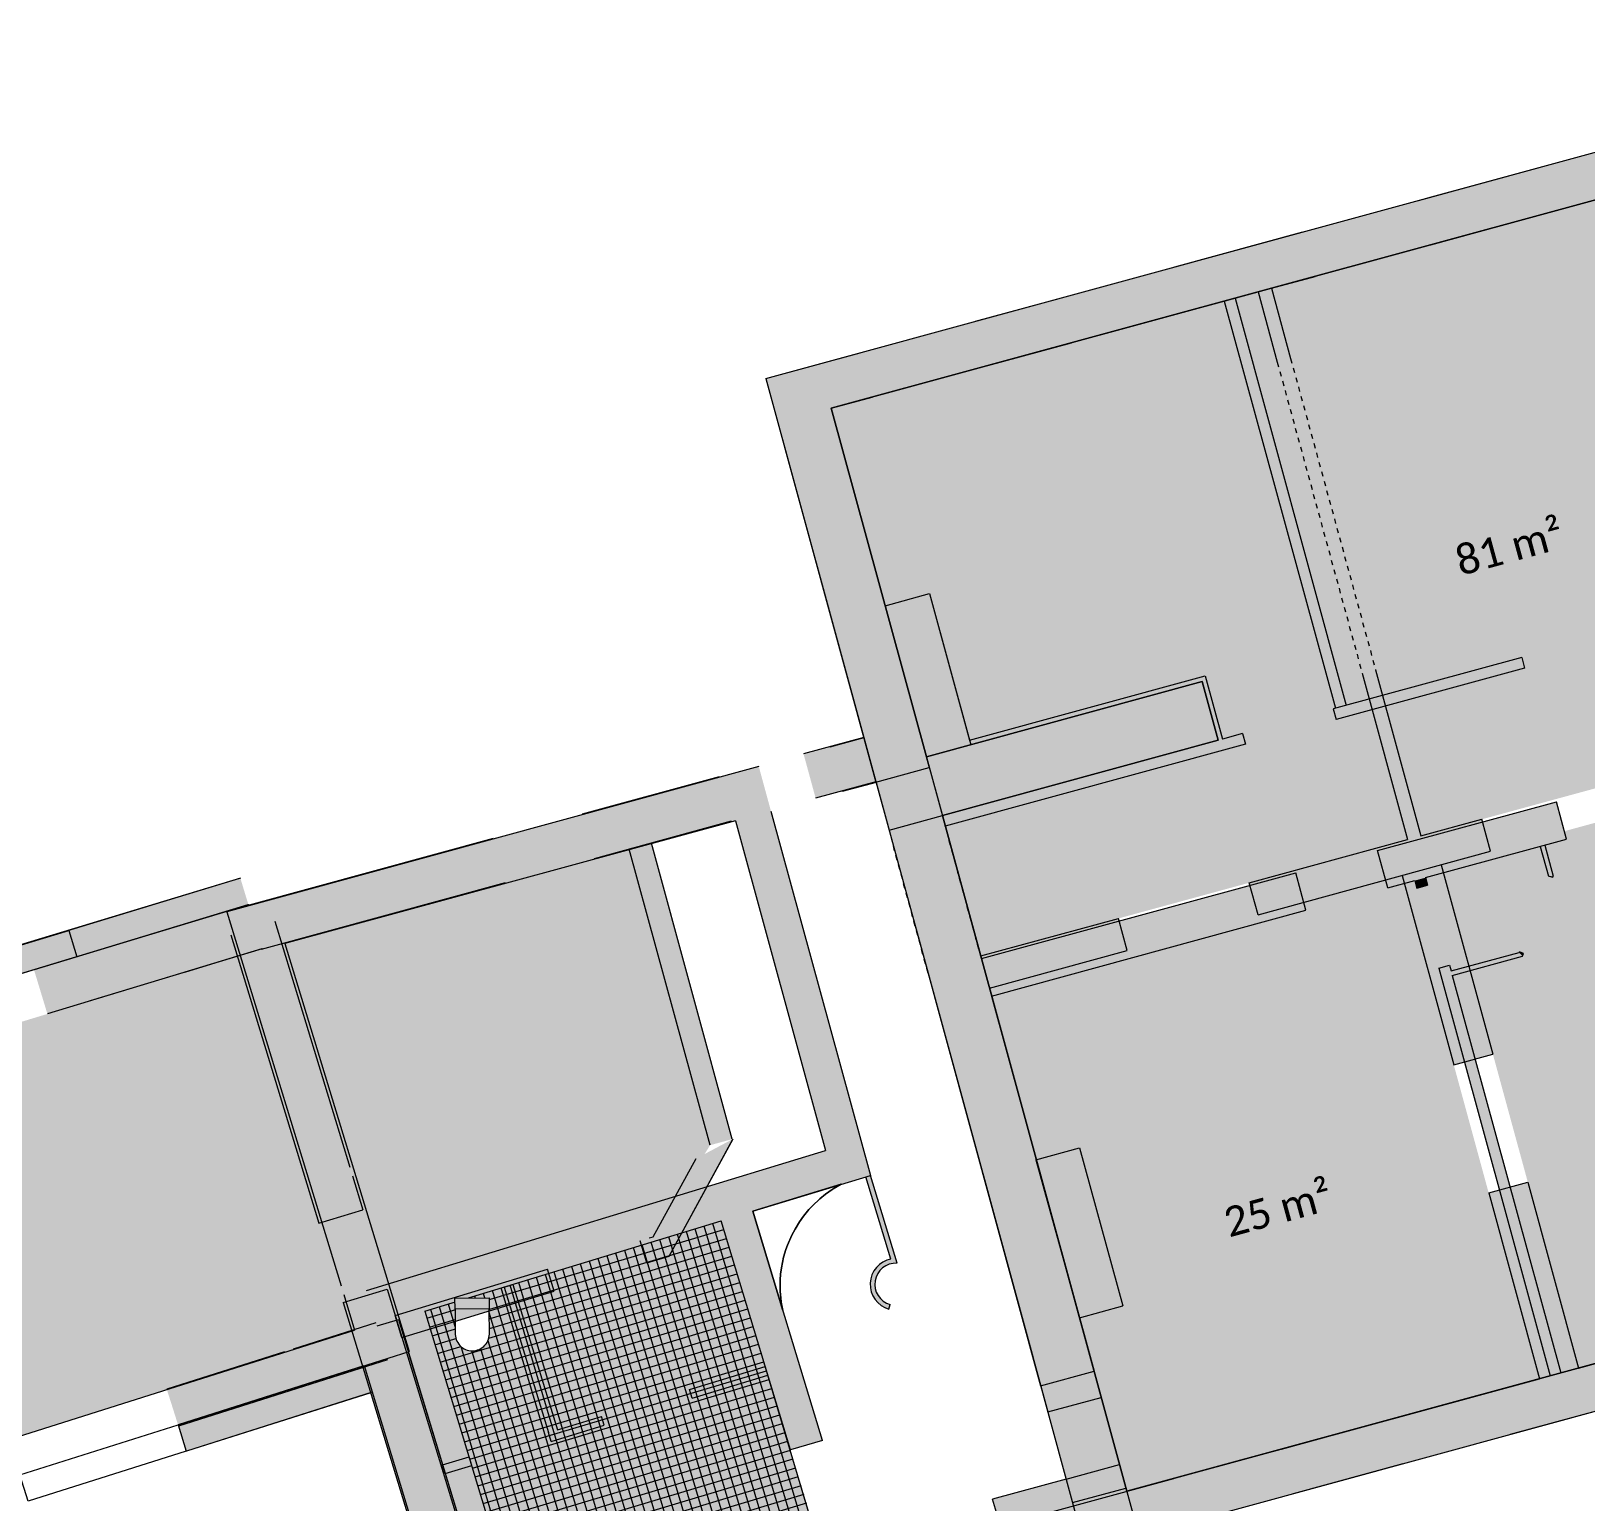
# Model space of a CAD drawing. Header units: centimetres. Extents: x 10777404 to 11746451, y 12092156 to 13482747.
# Drawn here: x 11705816 to 11707503, y 12097641 to 12099237 of the extents above; entities that cross this region are included whole.
import ezdxf

# ---------------------------------------------------------------- set-up
doc = ezdxf.new("R2010")
doc.units = ezdxf.units.CM
doc.header["$LTSCALE"] = 5
doc.linetypes.add('Lijnpatroon-1', pattern=[2.12, 1.06, -1.06])
doc.linetypes.add('Lijnpatroon-11', pattern=[1.058074951171875, 0.70538330078125, -0.352691650390625])
for name, color, linetype, lineweight in [('_Nieuw-2 aanzicht', 7, 'Continuous', 5), ('Bestaand-4 massa', 7, 'Continuous', 5), ('Lijnen-meubilair vast', 7, 'Continuous', 5), ('Maatlijnen', 7, 'Continuous', 5), ('Tekst-ruimtelabel', 7, 'Lijnpatroon-11', 13)]:
    doc.layers.add(name, color=color, linetype=linetype, lineweight=lineweight)
for name, color, linetype, lineweight, true_color in [('_Nieuw-4 massa', 7, 'Continuous', 5, 0x324a9a), ('Bestaand-1 stippelijn', 7, 'Lijnpatroon-1', 5, 0x5d5d5d), ('Oppervlakte-netto', 5, 'Continuous', 5, 0x0000ff)]:
    doc.layers.add(name, color=color, linetype=linetype, lineweight=lineweight, true_color=true_color)
doc.styles.add('Corbel', font='')
doc.styles.get('Corbel').set_extended_font_data('Corbel')

# ---------------------------------------------------------------- blocks, each defined once
blk = doc.blocks.new('toilet')
at = {"color": 255}
blk.add_wipeout([(23.811666364804843, 12.234256823938104), (18.634569026703566, 13.769725207151495), (-3.104446145154655, 20.217270813113217), (-3.104446145156326, 20.217270813113842), (-6.784479206139537, 21.194869241514297), (-10.58659046056623, 21.40051949340433), (-14.350599079344862, 20.825557638234244), (-17.917929476197802, 19.494206498666003), (-21.13829200877276, 17.462555156548476), (-23.876014597552714, 14.816195951144863), (-26.01575851498657, 11.6666185215608), (-27.4673775418286, 8.146512810356825), (-27.467377541828654, 8.14651281035664), (-28.16971577713494, 4.404178910197622), (-28.09318410231058, 0.5972792635295932), (-27.241006754182123, -3.113803568258092), (-25.649085489700397, -6.572723732809948), (-23.384487064920073, -9.633758850467864), (-20.542617749928258, -12.167949216947967), (-17.24320391583409, -14.06853080384198), (-13.625248029461664, -15.255433167710734), (8.113767142405402, -21.70297877382685), (13.290864480506682, -23.238447157040245)], dxfattribs=at).dxf.layer = 'Lijnen-meubilair vast'
at = {"layer": 'Lijnen-meubilair vast', "flags": 128}
blk.add_lwpolyline([(23.81166636480484, 12.2342568239381), (18.63456902670356, 13.7697252071515), (-3.104446145154658, 20.2172708131132), (-3.104446145156329, 20.21727081311384, 0.4360981525939261), (-27.46737754182866, 8.146512810356644, 0.4360981525951149), (-13.62524802946166, -15.25543316771073), (8.113767142405399, -21.70297877382685), (13.29086448050668, -23.23844715704024)], format="xyb", dxfattribs=at)
at = {"color": 255}
blk.add_wipeout([(21.223117695754198, 13.001991015544803), (32.72777844629661, 9.589839053083438), (22.206976562002595, -25.88286492788094), (10.702315811460181, -22.470712965419583)], dxfattribs=at).dxf.layer = 'Lijnen-meubilair vast'
at = {"layer": 'Lijnen-meubilair vast', "flags": 128}
blk.add_lwpolyline([(21.2231176957542, 13.0019910155448), (32.72777844629661, 9.58983905308344), (22.20697656200259, -25.88286492788095), (10.70231581146018, -22.47071296541959)], close=True, dxfattribs=at)

msp = doc.modelspace()

# ---------------------------------------------------------------- hatches: boundary and pattern name
at = {"layer": 'Bestaand-4 massa', "linetype": 'Continuous', "lineweight": 0, "transparency": 33554687}
h = msp.add_hatch(color=7, dxfattribs=at)
edge = h.paths.add_edge_path()
edge.add_arc((11706754.14585349, 12097877.59440184), 27.87893426490188, 100.9620639087122, 177.7383590548126)
edge.add_arc((11706754.1458534, 12097877.59440177), 27.87893417124985, 177.7383588909553, 254.5146543423221)
edge.add_line((11706746.70240371, 12097850.72750713), (11706748.03736324, 12097855.54600099))
edge.add_arc((11706754.14585346, 12097877.59440182), 22.87893424028831, 170.6306628615957, 254.5146542488454, ccw=False)
edge.add_arc((11706754.1458535, 12097877.59440184), 22.87893426770706, 86.74667165848848, 170.6306629243632, ccw=False)
edge.add_line((11706755.44425096, 12097900.43646386), (11706748.84442299, 12097904.96463769))
at = {"layer": 'Oppervlakte-netto', "linetype": 'Continuous', "lineweight": 0, "true_color": 0xe5d5bc}
msp.add_hatch(color=254, dxfattribs=at).paths.add_polyline_path([(11706787.26876243, 12098449.92553926), (11706846.22288023, 12098233.82275815), (11708126.43890929, 12098583.0732682), (11707964.31508552, 12099177.35591621), (11706684.09905638, 12098828.10540619), (11706742.52679808, 12098613.93211421), (11706790.764026, 12098627.09151549), (11706835.50599036, 12098463.08494054)])
at = {"layer": 'Oppervlakte-netto', "linetype": 'Continuous', "lineweight": 0, "true_color": 0xe5d5bc, "transparency": 33554687}
msp.add_hatch(color=254, dxfattribs=at).paths.add_polyline_path([(11706953.26493654, 12098025.72726718), (11707000.5764783, 12097854.20067258), (11706953.34040661, 12097841.17172285), (11707004.66207161, 12097653.04653394), (11707452.30354676, 12097775.16577783), (11707303.33912425, 12098321.21119795), (11706855.69764915, 12098199.09195404), (11706906.02886485, 12098012.69831745)])
at = {"layer": 'Oppervlakte-netto', "linetype": 'Continuous', "lineweight": 0, "true_color": 0xaaaaaa, "transparency": 33554559}
msp.add_hatch(color=253, dxfattribs=at).paths.add_polyline_path([(11706664.67773195, 12097616.45419409), (11706564.54703311, 12097946.31624231), (11706243.16320297, 12097848.30678415), (11706319.97567962, 12097595.26230156), (11706291.22436984, 12097586.69578124), (11706314.46162597, 12097510.14495474)])
at = {"layer": 'Oppervlakte-netto', "linetype": 'Continuous', "lineweight": 5, "transparency": 33554559}
h = msp.add_hatch(dxfattribs=at)
h.set_pattern_fill('Aanzicht - tegels grijs 10x10', color=255, scale=1.0000000000022, angle=106.6293832126965, style=0, pattern_type=2)
h.set_pattern_definition([(196.6293832126965, (11706570.45718706, 12097875.2124725), (-2.86179790029845, 9.581759378020692), []), (106.6293832126965, (11706729.42534029, 12098340.15158769), (-9.581759378020692, -2.86179790029845), [])])
h.paths.add_polyline_path([(11706664.67773195, 12097616.45419409), (11706564.54703311, 12097946.31624231), (11706243.16320297, 12097848.30678415), (11706319.97567962, 12097595.26230156), (11706291.22436984, 12097586.69578124), (11706314.46162597, 12097510.14495474)])

# ---------------------------------------------------------------- linework, layer by layer
at = {"layer": '_Nieuw-4 massa', "transparency": 33554687}
for p, q in [((11706489.12395727, 12098356.38671949), (11706465.0053433, 12098349.80701885)), ((11706552.65278167, 12098028.52572561), (11706465.0053433, 12098349.80701885)), ((11706576.77139563, 12098035.10542626), (11706489.12395727, 12098356.38671949)), ((11706042.27545041, 12098317.87051751), (11705854.45901608, 12098260.85822729)), ((11706050.98942087, 12098289.16395521), (11705863.17298654, 12098232.151665)), ((11706508.11155281, 12097908.24823356), (11706577.62461516, 12098035.33818959)), ((11706491.06791936, 12097929.18505395), (11706537.46799081, 12098014.0177867)), ((11706476.72117199, 12097924.80660218), (11706477.07856192, 12097924.91567321)), ((11706484.01859161, 12097900.89535657), (11706476.72117199, 12097924.80660218)), ((11706486.6473326, 12097927.83594496), (11706491.06791936, 12097929.18505395)), ((11706484.01859161, 12097900.89535657), (11706508.11155281, 12097908.24823356)), ((11706383.59136003, 12097870.24619417), (11706376.29394041, 12097894.15743978)), ((11706329.24921813, 12097874.55962088), (11706338.81432018, 12097877.47660953)), ((11706329.24921813, 12097874.55962088), (11706377.37949891, 12097716.73554152)), ((11706338.81432018, 12097877.47660953), (11706386.94460096, 12097719.65253017)), ((11706218.33093797, 12097819.81073524), (11706211.03351835, 12097843.72198086)), ((11706214.46786646, 12097839.55583242), (11706291.26911733, 12097586.5483311)), ((11706243.16320297, 12097848.30678415), (11706319.97567962, 12097595.26230156)), ((11706177.08452846, 12097789.02100257), (11705975.4387605, 12097725.20033072)), ((11706530.42108127, 12097763.40734445), (11706612.46766616, 12097788.4284007)), ((11706533.33806992, 12097753.8422424), (11706615.38465481, 12097778.86329865)), ((11706186.13691946, 12097760.41935546), (11705984.49115149, 12097696.59868361)), ((11706533.33806992, 12097753.8422424), (11706530.42108127, 12097763.40734445)), ((11706380.29648755, 12097707.17043947), (11706437.68704941, 12097724.67235595)), ((11706386.94460096, 12097719.65253017), (11706434.77006076, 12097734.237458)), ((11706437.68704941, 12097724.67235595), (11706434.77006076, 12097734.237458)), ((11706380.29648755, 12097707.17043947), (11706377.37949891, 12097716.73554152)), ((11706262.39109581, 12097681.6684963), (11706291.29358045, 12097690.48264372)), ((11706294.21056909, 12097680.91754167), (11706291.29358045, 12097690.48264372)), ((11706265.30808445, 12097672.10339425), (11706262.39109581, 12097681.6684963)), ((11706265.30808445, 12097672.10339425), (11706294.21056909, 12097680.91754167)), ((11706938.88175733, 12097666.19758915), (11706858.93919531, 12097644.38878508)), ((11706959.65472119, 12097312.60013244), (11706858.93919531, 12097644.38878508))]:
    msp.add_line(p, q, dxfattribs=at)
at = {"layer": '_Nieuw-4 massa', "color": 175, "true_color": 0x324a9a, "transparency": 33554687}
for points in [[(11706465.0053433, 12098349.80701885), (11706552.65278167, 12098028.52572561), (11706489.12395727, 12098356.38671949), (11706576.77139563, 12098035.10542626)], [(11706042.27545041, 12098317.87051751), (11706050.98942087, 12098289.16395521), (11705854.45901608, 12098260.85822729), (11705863.17298654, 12098232.151665)], [(11706577.62461516, 12098035.33818959), (11706537.46799081, 12098014.0177867), (11706508.11155281, 12097908.24823356), (11706491.06791936, 12097929.18505395)], [(11706484.01859161, 12097900.89535657), (11706476.72117199, 12097924.80660218), (11706508.11155281, 12097908.24823356), (11706491.06791936, 12097929.18505395)], [(11706329.24921813, 12097874.55962088), (11706338.81432018, 12097877.47660953), (11706377.37949891, 12097716.73554152), (11706386.94460096, 12097719.65253017)], [(11706214.46786646, 12097839.55583242), (11706243.16320297, 12097848.30678415), (11706291.26911733, 12097586.5483311), (11706319.97567962, 12097595.26230156)], [(11706177.08452846, 12097789.02100257), (11706186.13691946, 12097760.41935546), (11705975.4387605, 12097725.20033072), (11705984.49115149, 12097696.59868361)], [(11706533.33806992, 12097753.8422424), (11706530.42108127, 12097763.40734445), (11706615.38465481, 12097778.86329865), (11706612.46766616, 12097788.4284007)], [(11706380.29648755, 12097707.17043947), (11706377.37949891, 12097716.73554152), (11706437.68704941, 12097724.67235595), (11706434.77006076, 12097734.237458)], [(11706265.30808445, 12097672.10339425), (11706262.39109581, 12097681.6684963), (11706294.21056909, 12097680.91754167), (11706291.29358045, 12097690.48264372)], [(11706938.88175733, 12097666.19758915), (11706946.7773981, 12097637.2552524), (11706858.93919531, 12097644.38878508), (11706896.61068106, 12097623.56947507)], [(11706988.3500577, 12097321.35108417), (11706959.65472119, 12097312.60013244), (11706896.61068106, 12097623.56947507), (11706858.93919531, 12097644.38878508)]]:
    msp.add_solid(points, dxfattribs=at)
at = {"layer": 'Bestaand-1 stippelijn'}
for p, q in [((11707167.96829849, 12098878.22083838), (11707260.08410746, 12098540.5602429)), ((11707182.43946688, 12098882.16865877), (11707274.55527585, 12098544.50806329)), ((11706847.01244425, 12098230.92852449), (11706807.79742843, 12098374.6754637)), ((11706789.12777074, 12098215.13724295), (11706749.91275492, 12098358.88418216))]:
    msp.add_line(p, q, dxfattribs=at)
at = {"layer": 'Bestaand-4 massa', "transparency": 33554687}
for p, q in [((11706613.05498158, 12098860.55135258), (11707994.56422052, 12099237.43524976)), ((11707161.64761284, 12098958.38347888), (11707963.34537211, 12099177.09137266)), ((11707321.22572477, 12099053.74452277), (11707453.34749206, 12099089.78812288)), ((11707331.35554263, 12099056.50799707), (11707453.34749205, 12099089.78812291)), ((11707334.38512605, 12099005.50729485), (11707466.50689334, 12099041.55089495)), ((11707344.51494391, 12099008.27076914), (11707466.50689333, 12099041.55089498)), ((11707056.83747851, 12098981.61784436), (11707195.80893216, 12099019.53007944)), ((11707056.83747851, 12098981.61784437), (11707185.67911429, 12099016.7666052)), ((11707161.64761285, 12098958.38347886), (11707208.96833345, 12098971.29285152)), ((11706684.09905637, 12098828.10540619), (11707147.17644446, 12098954.4356585)), ((11707069.99687979, 12098933.38061645), (11707147.17644446, 12098954.4356585)), ((11707069.99687979, 12098933.38061643), (11707147.17644447, 12098954.43565848)), ((11707147.17644446, 12098954.4356585), (11707167.96829849, 12098878.22083838)), ((11707161.64761284, 12098958.38347888), (11707198.83851558, 12098968.52937727)), ((11707161.64761284, 12098958.38347888), (11707182.43946687, 12098882.16865876)), ((11706840.73469741, 12098922.66372662), (11706931.42068591, 12098947.40340103)), ((11707110.51615124, 12098944.43451353), (11707231.05626697, 12098502.58150573)), ((11707122.09308594, 12098947.59276983), (11707242.63320168, 12098505.73976204)), ((11706613.05498159, 12098860.55135258), (11706715.3179048, 12098888.4492833)), ((11706613.05498158, 12098860.55135258), (11706715.3179048, 12098888.4492833)), ((11706853.89409868, 12098874.4264987), (11706944.58008718, 12098899.1661731)), ((11706613.05498159, 12098860.55135258), (11706719.47720684, 12098470.44901999)), ((11706613.05498158, 12098860.55135258), (11706732.54234522, 12098422.55732302)), ((11706613.05498158, 12098860.55135258), (11706902.98329072, 12097797.78735366)), ((11706684.09905638, 12098828.10540619), (11706728.47730608, 12098840.21205537)), ((11706684.09905637, 12098828.10540619), (11706728.47730608, 12098840.21205537)), ((11706684.09905638, 12098828.10540619), (11706969.13168815, 12097783.28704933)), ((11706684.09905637, 12098828.10540619), (11706790.42701873, 12098438.34860456)), ((11706684.09905637, 12098828.10540619), (11706847.01244424, 12098230.92852448)), ((11706742.52679808, 12098613.93211421), (11706790.764026, 12098627.09151549)), ((11706742.52679808, 12098613.93211421), (11706790.764026, 12098627.09151549)), ((11706790.764026, 12098627.09151549), (11706835.50599036, 12098463.08494054)), ((11706790.764026, 12098627.09151549), (11706834.19005023, 12098467.90866334)), ((11706742.52679808, 12098613.93211421), (11706787.26876243, 12098449.92553926)), ((11706742.52679808, 12098613.93211421), (11706787.26876243, 12098449.92553927)), ((11707433.170252, 12098557.7193971), (11707228.64440558, 12098501.92353567)), ((11707433.170252, 12098557.7193971), (11707436.3285083, 12098546.1424624)), ((11706787.26876243, 12098449.92553927), (11707086.33957557, 12098531.51382721)), ((11706834.19005023, 12098467.90866334), (11707089.84735823, 12098537.65349013)), ((11707086.33957557, 12098531.51382721), (11707103.70998526, 12098467.84068635)), ((11707089.84735823, 12098537.65349013), (11707108.53370805, 12098469.15662648)), ((11707436.3285083, 12098546.1424624), (11707231.80266189, 12098490.34660096)), ((11707260.08410746, 12098540.5602429), (11707309.30026826, 12098360.15301046)), ((11707274.55527584, 12098544.50806329), (11707323.77143664, 12098364.10083084)), ((11707228.64440558, 12098501.92353567), (11707231.80266189, 12098490.34660096)), ((11706719.32318047, 12098471.01362054), (11706654.00834134, 12098453.19534585)), ((11706719.47720684, 12098470.44901999), (11706682.67444594, 12098460.40900899)), ((11706719.32318047, 12098471.01362054), (11706732.48258175, 12098422.77639262)), ((11707103.70998526, 12098467.84068635), (11706804.63917212, 12098386.25239841)), ((11707133.39871692, 12098463.50142235), (11706807.79742843, 12098374.6754637)), ((11707130.24046062, 12098475.07835705), (11707108.53370805, 12098469.15662648)), ((11707130.24046062, 12098475.07835705), (11707133.39871692, 12098463.50142235)), ((11706605.49488126, 12098439.35396694), (11706028.29111793, 12098281.88936398)), ((11706732.54234522, 12098422.55732302), (11706790.42701873, 12098438.34860456)), ((11706562.35760828, 12098428.19248342), (11706413.69011765, 12098387.63511205)), ((11706732.48258175, 12098422.77639262), (11706667.16774262, 12098404.95811792)), ((11706732.63660812, 12098422.21179206), (11706695.83384722, 12098412.17178106)), ((11706732.63660812, 12098422.21179206), (11706911.24701464, 12097767.4957678)), ((11707276.80614507, 12098348.17878989), (11707470.71980133, 12098401.07958303)), ((11707481.7736984, 12098360.56031157), (11707470.71980133, 12098401.07958303)), ((11706580.0645002, 12098380.58921799), (11706091.16235435, 12098247.21381891)), ((11706575.51700956, 12098379.95525549), (11706426.84951893, 12098339.39788412)), ((11706580.0645002, 12098380.58921799), (11706677.71346323, 12098022.64623977)), ((11706618.65428254, 12098391.11673901), (11706726.52289267, 12097995.71252409)), ((11706746.7544986, 12098370.46111686), (11706804.63917211, 12098386.2523984)), ((11706804.63917211, 12098386.2523984), (11706807.79742842, 12098374.6754637)), ((11707323.77143664, 12098364.10083084), (11707389.85163542, 12098382.12790019)), ((11707399.32640434, 12098347.39709608), (11707389.85163542, 12098382.12790019)), ((11706746.7544986, 12098370.46111686), (11706749.91275491, 12098358.88418216)), ((11706317.2156618, 12098361.31630949), (11706052.64583363, 12098289.14009445)), ((11707137.57573684, 12098313.30554189), (11707309.30026826, 12098360.15301046)), ((11707147.05050577, 12098278.57473778), (11707399.32640434, 12098347.39709608)), ((11707287.86004214, 12098307.65951843), (11707276.80614507, 12098348.17878989)), ((11707328.86168587, 12098318.84500952), (11707481.7736984, 12098360.56031157)), ((11707453.31373392, 12098352.79626485), (11707462.09451487, 12098320.60934973)), ((11707458.13745671, 12098354.11220497), (11707467.34903761, 12098320.34614543)), ((11707345.78788482, 12098332.79147108), (11707401.84693428, 12098127.30088012)), ((11706330.37506308, 12098313.07908156), (11706065.80523491, 12098240.90286653)), ((11706847.01244424, 12098230.92852448), (11707188.04964568, 12098323.96549153)), ((11707147.05050577, 12098278.57473778), (11707137.57573684, 12098313.30554189)), ((11707199.10354276, 12098283.44622007), (11707188.04964568, 12098323.96549153)), ((11707287.86004214, 12098307.65951843), (11707317.28475117, 12098315.68675321)), ((11707303.33912425, 12098321.21119795), (11707359.39817371, 12098115.72060699)), ((11707317.28475116, 12098315.68675323), (11707319.52184938, 12098307.48642448)), ((11707328.86168586, 12098318.84500954), (11707331.09878409, 12098310.64468079)), ((11707466.7625882, 12098318.81795603), (11707462.09451487, 12098320.60934972)), ((11707466.7625882, 12098318.81795603), (11707467.34903761, 12098320.34614543)), ((11707319.52184938, 12098307.48642448), (11707331.09878409, 12098310.64468079)), ((11706052.14695568, 12098289.51532867), (11705865.5157336, 12098232.8628135)), ((11706028.29111793, 12098281.88936398), (11706152.24843552, 12097876.04654263)), ((11706858.06634132, 12098190.40925302), (11707199.10354276, 12098283.44622007)), ((11706080.47856708, 12098271.50764608), (11706161.86247694, 12098004.83932228)), ((11706846.22288023, 12098233.82275815), (11706995.75828674, 12098274.61690211)), ((11707005.23305567, 12098239.88609801), (11706995.75828674, 12098274.61690211)), ((11706032.65607585, 12098256.91280684), (11706128.18341294, 12097943.90112058)), ((11706091.16235435, 12098247.21381891), (11706226.33443708, 12097804.65326266)), ((11706066.67023978, 12098241.67105818), (11705880.0390177, 12098185.018543)), ((11706855.69764915, 12098199.09195404), (11707005.23305567, 12098239.88609801)), ((11707356.49642856, 12098217.54683089), (11707430.26688336, 12098237.67184759)), ((11707357.81236869, 12098212.7231081), (11707434.02718881, 12098233.51496213)), ((11707430.26688336, 12098237.67184759), (11707430.56598594, 12098238.45125905)), ((11707435.23405927, 12098236.65986536), (11707430.56598594, 12098238.45125905)), ((11707434.02718881, 12098233.51496213), (11707435.23405927, 12098236.65986536)), ((11706789.12777073, 12098215.13724295), (11706919.01106139, 12097739.03580332)), ((11707343.20877169, 12098220.65941422), (11707354.78570639, 12098223.81767052)), ((11707343.20877169, 12098220.65941422), (11707463.88048144, 12097778.32403413)), ((11707354.78570639, 12098223.81767052), (11707356.49642856, 12098217.54683089)), ((11707357.81236869, 12098212.7231081), (11707475.45741614, 12097781.48229044)), ((11706858.06634132, 12098190.40925302), (11706976.8957349, 12097754.82708486)), ((11706858.06634132, 12098190.40925303), (11707004.6620716, 12097653.04653393)), ((11707359.39817371, 12098115.72060699), (11707401.84693428, 12098127.30088012)), ((11706906.02886485, 12098012.69831745), (11706953.26493654, 12098025.72726718)), ((11706906.02886485, 12098012.69831745), (11706953.26493654, 12098025.72726718)), ((11706953.26493654, 12098025.72726718), (11707000.5764783, 12097854.20067258)), ((11706953.26493654, 12098025.72726718), (11707000.5764783, 12097854.20067258)), ((11706179.80444673, 12097870.80352602), (11706677.71346323, 12098022.64623977)), ((11706906.02886485, 12098012.69831745), (11706953.34040661, 12097841.17172285)), ((11706906.02886485, 12098012.69831745), (11706953.34040661, 12097841.17172285)), ((11706164.78274868, 12097995.2705516), (11706176.00590418, 12097958.49595981)), ((11706598.98143692, 12097956.81738438), (11706726.52289267, 12097995.71252409)), ((11706748.84442299, 12097904.96463769), (11706721.73846562, 12097994.26019568)), ((11706755.44425096, 12097900.43646386), (11706726.52289267, 12097995.71252409)), ((11707397.2972494, 12097976.79739056), (11707439.74600997, 12097988.37766369)), ((11707397.2972494, 12097976.79739056), (11707452.30354676, 12097775.16577783)), ((11707439.74600997, 12097988.37766369), (11707494.75230733, 12097786.74605096)), ((11706128.18341294, 12097943.90112058), (11706176.00590418, 12097958.49595981)), ((11706959.93679937, 12097589.01802447), (11708341.44603831, 12097965.90192166)), ((11706243.16320297, 12097848.30678415), (11706564.54703311, 12097946.31624231)), ((11706639.98814898, 12097697.78945392), (11706564.54703311, 12097946.31624231)), ((11706674.43602373, 12097708.24621848), (11706598.98143692, 12097956.81738438)), ((11706154.45412357, 12097857.82063636), (11706202.2766148, 12097872.4154756)), ((11706155.1697233, 12097866.48209174), (11706166.97760199, 12097827.82247169)), ((11706191.47237268, 12097832.54310909), (11706214.46786646, 12097839.55583242)), ((11706746.70240371, 12097850.72750713), (11706748.03736324, 12097855.54600099)), ((11706953.34040661, 12097841.17172285), (11707000.5764783, 12097854.20067258)), ((11706953.34040661, 12097841.17172285), (11707000.5764783, 12097854.20067258)), ((11707494.75230733, 12097786.74605096), (11707711.81983159, 12097845.96335635)), ((11705963.35608967, 12097763.3763012), (11706166.97760199, 12097827.82247169)), ((11706190.04599877, 12097835.67041605), (11706100.31891828, 12097807.24276818)), ((11706090.78592601, 12097804.22249218), (11705963.21558472, 12097763.80520988)), ((11705975.42597457, 12097725.24078129), (11706226.33443708, 12097804.65326266)), ((11706177.41180779, 12097789.47861882), (11706243.3792563, 12097572.17154706)), ((11706225.25588372, 12097804.00254384), (11706291.22333224, 12097586.69547208)), ((11707494.75230733, 12097786.74605096), (11707547.81325804, 12097801.22139237)), ((11707494.75230734, 12097786.74605094), (11707546.84851349, 12097800.95820432)), ((11706905.61623183, 12097788.13601938), (11706959.93679937, 12097589.01802447)), ((11706911.24701464, 12097767.4957678), (11706969.13168815, 12097783.28704933)), ((11707004.6620716, 12097653.04653393), (11707452.30354676, 12097775.16577783)), ((11707407.92529706, 12097763.05912865), (11707452.30354676, 12097775.16577783)), ((11707410.81953074, 12097763.84869271), (11707452.30354676, 12097775.16577781)), ((11706919.01106139, 12097739.03580332), (11706976.8957349, 12097754.82708486)), ((11707421.08469834, 12097714.82190073), (11707560.97265933, 12097752.98416444)), ((11707423.97893202, 12097715.61146479), (11707560.00791477, 12097752.72097639)), ((11707172.52762479, 12097698.8412504), (11707291.19120548, 12097731.21337755)), ((11707172.52762479, 12097698.84125039), (11707291.19120549, 12097731.21337754)), ((11706674.43602373, 12097708.24621848), (11706639.98814898, 12097697.78945392)), ((11706938.88175733, 12097666.19758915), (11706996.76643084, 12097681.98887069)), ((11706996.76643084, 12097681.98887069), (11707011.24177225, 12097628.92791998)), ((11707185.68702607, 12097650.60402247), (11707304.35060676, 12097682.97614963)), ((11707185.68702607, 12097650.60402246), (11707304.35060677, 12097682.97614961)), ((11706896.61068106, 12097623.56947507), (11707055.79353321, 12097666.9954993)), ((11706945.85624, 12097640.63185836), (11707003.74091351, 12097656.42313989)), ((11707003.74091351, 12097656.42313989), (11707004.6620716, 12097653.04653393)), ((11707004.6620716, 12097653.04653393), (11707052.89929953, 12097666.20593521))]:
    msp.add_line(p, q, dxfattribs=at)
at = {"layer": 'Bestaand-4 massa'}
for points in [[(11708284.87810074, 12098002.29704396), (11707964.31508552, 12099177.35591621), (11706684.09905638, 12098828.10540619), (11706787.26876243, 12098449.92553927), (11707086.33957557, 12098531.51382721), (11707103.70998526, 12098467.84068635), (11706804.63917212, 12098386.25239841), (11707004.66207161, 12097653.04653394), (11708284.87810074, 12098002.29704396)], [(11708284.87810074, 12098002.29704396), (11707964.31508552, 12099177.35591621), (11706684.09905638, 12098828.10540619), (11706787.26876243, 12098449.92553927), (11707086.33957557, 12098531.51382721), (11707103.70998526, 12098467.84068635), (11706804.63917212, 12098386.25239841), (11707004.66207161, 12097653.04653394), (11708284.87810074, 12098002.29704396)], [(11707964.31508552, 12099177.35591621), (11707964.31508552, 12099177.35591621), (11706684.09905638, 12098828.10540619), (11706684.09905638, 12098828.10540619), (11707964.31508552, 12099177.35591621)], [(11706684.09905638, 12098828.10540619), (11706684.09905638, 12098828.10540619), (11706787.26876243, 12098449.92553927), (11706787.26876243, 12098449.92553927), (11706684.09905638, 12098828.10540619)], [(11706787.26876243, 12098449.92553927), (11706787.26876243, 12098449.92553927), (11707086.33957557, 12098531.51382721), (11707086.33957557, 12098531.51382721), (11706787.26876243, 12098449.92553927)], [(11707086.33957557, 12098531.51382721), (11707086.33957557, 12098531.51382721), (11707103.70998526, 12098467.84068635), (11707103.70998526, 12098467.84068635), (11707086.33957557, 12098531.51382721)], [(11707103.70998526, 12098467.84068635), (11707103.70998526, 12098467.84068635), (11706804.63917212, 12098386.25239841), (11706804.63917212, 12098386.25239841), (11707103.70998526, 12098467.84068635)], [(11706804.63917212, 12098386.25239841), (11706804.63917212, 12098386.25239841), (11707004.66207161, 12097653.04653394), (11707004.66207161, 12097653.04653394), (11706804.63917212, 12098386.25239841)], [(11707004.66207161, 12097653.04653394), (11707004.66207161, 12097653.04653394), (11708284.87810074, 12098002.29704396), (11708284.87810074, 12098002.29704396), (11707004.66207161, 12097653.04653394)], [(11706598.98143692, 12097956.81738438), (11706694.93427833, 12097986.07923615), (11706686.16034196, 12097981.01360162), (11706685.16152073, 12097980.37445407), (11706678.00308176, 12097975.37949312), (11706671.74716441, 12097970.35363079), (11706663.60712394, 12097962.70611238), (11706659.80515253, 12097958.61692739), (11706653.88597041, 12097951.42969733), (11706649.55323252, 12097945.37834775), (11706644.84757097, 12097937.22790286), (11706641.17833514, 12097930.87928058), (11706636.53811129, 12097920.17921845), (11706634.83316603, 12097915.38409799), (11706632.33439822, 12097906.86421754), (11706631.02294902, 12097901.15687271), (11706630.00664392, 12097895.54832009), (11706629.09667983, 12097888.44391376), (11706628.65567793, 12097882.54853774), (11706628.50688305, 12097877.92511154), (11706628.66924359, 12097869.68804453), (11706629.21835303, 12097862.87984985), (11706629.79378853, 12097858.35263219), (11706631.46926904, 12097849.25560934), (11706598.98143692, 12097956.81738438)], [(11706598.98143692, 12097956.81738438), (11706694.93427833, 12097986.07923615), (11706686.16034196, 12097981.01360162), (11706685.16152073, 12097980.37445407), (11706678.00308176, 12097975.37949312), (11706671.74716441, 12097970.35363079), (11706663.60712394, 12097962.70611238), (11706659.80515253, 12097958.61692739), (11706653.88597041, 12097951.42969733), (11706649.55323252, 12097945.37834775), (11706644.84757097, 12097937.22790286), (11706641.17833514, 12097930.87928058), (11706636.53811129, 12097920.17921845), (11706634.83316603, 12097915.38409799), (11706632.33439822, 12097906.86421754), (11706631.02294902, 12097901.15687271), (11706630.00664392, 12097895.54832009), (11706629.09667983, 12097888.44391376), (11706628.65567793, 12097882.54853774), (11706628.50688305, 12097877.92511154), (11706628.66924359, 12097869.68804453), (11706629.21835303, 12097862.87984985), (11706629.79378853, 12097858.35263219), (11706631.46926904, 12097849.25560934), (11706598.98143692, 12097956.81738438)], [(11706598.98143692, 12097956.81738438), (11706598.98143692, 12097956.81738438), (11706694.93427833, 12097986.07923615), (11706694.93427833, 12097986.07923615), (11706598.98143692, 12097956.81738438)], [(11706678.00308176, 12097975.37949312), (11706678.00308176, 12097975.37949312), (11706671.74716441, 12097970.35363079), (11706671.74716441, 12097970.35363079), (11706678.00308176, 12097975.37949312)], [(11706685.16152073, 12097980.37445407), (11706685.16152073, 12097980.37445407), (11706678.00308176, 12097975.37949312), (11706678.00308176, 12097975.37949312), (11706685.16152073, 12097980.37445407)], [(11706686.16034196, 12097981.01360162), (11706686.16034196, 12097981.01360162), (11706685.16152073, 12097980.37445407), (11706685.16152073, 12097980.37445407), (11706686.16034196, 12097981.01360162)], [(11706694.93427833, 12097986.07923615), (11706694.93427833, 12097986.07923615), (11706686.16034196, 12097981.01360162), (11706686.16034196, 12097981.01360162), (11706694.93427833, 12097986.07923615)], [(11706659.80515253, 12097958.61692739), (11706659.80515253, 12097958.61692739), (11706653.88597041, 12097951.42969733), (11706653.88597041, 12097951.42969733), (11706659.80515253, 12097958.61692739)], [(11706663.60712394, 12097962.70611238), (11706663.60712394, 12097962.70611238), (11706659.80515253, 12097958.61692739), (11706659.80515253, 12097958.61692739), (11706663.60712394, 12097962.70611238)], [(11706671.74716441, 12097970.35363079), (11706671.74716441, 12097970.35363079), (11706663.60712394, 12097962.70611238), (11706663.60712394, 12097962.70611238), (11706671.74716441, 12097970.35363079)], [(11706631.46926904, 12097849.25560934), (11706631.46926904, 12097849.25560934), (11706598.98143692, 12097956.81738438), (11706598.98143692, 12097956.81738438), (11706631.46926904, 12097849.25560934)], [(11706649.55323252, 12097945.37834775), (11706649.55323252, 12097945.37834775), (11706644.84757097, 12097937.22790286), (11706644.84757097, 12097937.22790286), (11706649.55323252, 12097945.37834775)], [(11706653.88597041, 12097951.42969733), (11706653.88597041, 12097951.42969733), (11706649.55323252, 12097945.37834775), (11706649.55323252, 12097945.37834775), (11706653.88597041, 12097951.42969733)], [(11706641.17833514, 12097930.87928058), (11706641.17833514, 12097930.87928058), (11706636.53811129, 12097920.17921845), (11706636.53811129, 12097920.17921845), (11706641.17833514, 12097930.87928058)], [(11706644.84757097, 12097937.22790286), (11706644.84757097, 12097937.22790286), (11706641.17833514, 12097930.87928058), (11706641.17833514, 12097930.87928058), (11706644.84757097, 12097937.22790286)], [(11706632.33439822, 12097906.86421754), (11706632.33439822, 12097906.86421754), (11706631.02294902, 12097901.15687271), (11706631.02294902, 12097901.15687271), (11706632.33439822, 12097906.86421754)], [(11706634.83316603, 12097915.38409799), (11706634.83316603, 12097915.38409799), (11706632.33439822, 12097906.86421754), (11706632.33439822, 12097906.86421754), (11706634.83316603, 12097915.38409799)], [(11706636.53811129, 12097920.17921845), (11706636.53811129, 12097920.17921845), (11706634.83316603, 12097915.38409799), (11706634.83316603, 12097915.38409799), (11706636.53811129, 12097920.17921845)], [(11706630.00664392, 12097895.54832009), (11706630.00664392, 12097895.54832009), (11706629.09667983, 12097888.44391376), (11706629.09667983, 12097888.44391376), (11706630.00664392, 12097895.54832009)], [(11706631.02294902, 12097901.15687271), (11706631.02294902, 12097901.15687271), (11706630.00664392, 12097895.54832009), (11706630.00664392, 12097895.54832009), (11706631.02294902, 12097901.15687271)], [(11706628.65567793, 12097882.54853774), (11706628.65567793, 12097882.54853774), (11706628.50688305, 12097877.92511154), (11706628.50688305, 12097877.92511154), (11706628.65567793, 12097882.54853774)], [(11706628.50688305, 12097877.92511154), (11706628.50688305, 12097877.92511154), (11706628.66924359, 12097869.68804453), (11706628.66924359, 12097869.68804453), (11706628.50688305, 12097877.92511154)], [(11706629.09667983, 12097888.44391376), (11706629.09667983, 12097888.44391376), (11706628.65567793, 12097882.54853774), (11706628.65567793, 12097882.54853774), (11706629.09667983, 12097888.44391376)], [(11706628.66924359, 12097869.68804453), (11706628.66924359, 12097869.68804453), (11706629.21835303, 12097862.87984985), (11706629.21835303, 12097862.87984985), (11706628.66924359, 12097869.68804453)], [(11706629.21835303, 12097862.87984985), (11706629.21835303, 12097862.87984985), (11706629.79378853, 12097858.35263219), (11706629.79378853, 12097858.35263219), (11706629.21835303, 12097862.87984985)], [(11706629.79378853, 12097858.35263219), (11706629.79378853, 12097858.35263219), (11706631.46926904, 12097849.25560934), (11706631.46926904, 12097849.25560934), (11706629.79378853, 12097858.35263219)]]:
    msp.add_lwpolyline(points, dxfattribs=at)
at = {"layer": 'Bestaand-4 massa', "transparency": 33554687}
for radius, start, end in [(27.87893426766299, 100.9620639138518, 254.5146541865365), (22.87893426770706, 86.74667165848844, 254.5146541867749)]:
    msp.add_arc((11706754.1458535, 12097877.59440184), radius, start, end, dxfattribs=at)
at = {"layer": 'Bestaand-4 massa', "color": 7, "transparency": 33554687}
for points in [[(11706684.09905637, 12098828.10540619), (11706613.05498158, 12098860.55135258), (11707963.34537211, 12099177.09137266), (11707994.56422052, 12099237.43524976)], [(11707334.38512605, 12099005.50729485), (11707321.22572477, 12099053.74452277), (11707466.50689334, 12099041.55089495), (11707453.34749206, 12099089.78812288)], [(11707344.51494391, 12099008.27076914), (11707331.35554263, 12099056.50799707), (11707466.50689333, 12099041.55089498), (11707453.34749205, 12099089.78812291)], [(11707069.99687979, 12098933.38061643), (11707056.83747851, 12098981.61784436), (11707208.96833345, 12098971.29285152), (11707195.80893216, 12099019.53007944)], [(11707069.99687979, 12098933.38061645), (11707056.83747851, 12098981.61784437), (11707198.83851558, 12098968.52937727), (11707185.67911429, 12099016.7666052)], [(11707147.17644446, 12098954.4356585), (11707161.64761284, 12098958.38347888), (11707167.96829849, 12098878.22083838), (11707182.43946687, 12098882.16865876)], [(11706853.89409868, 12098874.4264987), (11706840.73469741, 12098922.66372662), (11706944.58008718, 12098899.1661731), (11706931.42068591, 12098947.40340103)], [(11707110.51615124, 12098944.43451353), (11707122.09308594, 12098947.59276983), (11707231.05626697, 12098502.58150573), (11707242.63320168, 12098505.73976204)], [(11706684.09905638, 12098828.10540619), (11706613.05498159, 12098860.55135258), (11706728.47730608, 12098840.21205537), (11706715.3179048, 12098888.4492833)], [(11706684.09905637, 12098828.10540619), (11706613.05498158, 12098860.55135258), (11706728.47730608, 12098840.21205537), (11706715.3179048, 12098888.4492833)], [(11706613.05498159, 12098860.55135258), (11706684.09905638, 12098828.10540619), (11706911.24701464, 12097767.4957678), (11706969.13168815, 12097783.28704933)], [(11706613.05498158, 12098860.55135258), (11706684.09905637, 12098828.10540619), (11706732.54234522, 12098422.55732302), (11706790.42701873, 12098438.34860456)], [(11706613.05498158, 12098860.55135258), (11706684.09905637, 12098828.10540619), (11706959.93679937, 12097589.01802447), (11707004.6620716, 12097653.04653393)], [(11706742.52679808, 12098613.93211421), (11706790.764026, 12098627.09151549), (11706787.26876243, 12098449.92553926), (11706835.50599036, 12098463.08494054)], [(11706742.52679808, 12098613.93211421), (11706790.764026, 12098627.09151549), (11706787.26876243, 12098449.92553927), (11706834.19005023, 12098467.90866334)], [(11707433.170252, 12098557.7193971), (11707436.3285083, 12098546.1424624), (11707228.64440558, 12098501.92353567), (11707231.80266189, 12098490.34660096)], [(11706787.26876243, 12098449.92553927), (11706834.19005023, 12098467.90866334), (11707086.33957557, 12098531.51382721), (11707089.84735823, 12098537.65349013)], [(11707086.33957557, 12098531.51382721), (11707089.84735823, 12098537.65349013), (11707103.70998526, 12098467.84068635), (11707108.53370805, 12098469.15662648)], [(11707260.08410746, 12098540.5602429), (11707274.55527584, 12098544.50806329), (11707309.30026826, 12098360.15301046), (11707323.77143664, 12098364.10083084)], [(11706719.32318047, 12098471.01362054), (11706732.48258175, 12098422.77639262), (11706654.00834134, 12098453.19534585), (11706667.16774262, 12098404.95811792)], [(11706719.47720684, 12098470.44901999), (11706732.63660812, 12098422.21179206), (11706682.67444594, 12098460.40900899), (11706695.83384722, 12098412.17178106)], [(11707130.24046062, 12098475.07835705), (11707133.39871692, 12098463.50142235), (11706804.63917212, 12098386.25239841), (11706807.79742843, 12098374.6754637)], [(11706605.49488126, 12098439.35396694), (11706618.65428254, 12098391.11673901), (11706028.29111793, 12098281.88936398), (11706091.16235435, 12098247.21381891)], [(11706562.35760828, 12098428.19248342), (11706575.51700956, 12098379.95525549), (11706413.69011765, 12098387.63511205), (11706426.84951893, 12098339.39788412)], [(11707287.86004214, 12098307.65951843), (11707276.80614507, 12098348.17878989), (11707481.7736984, 12098360.56031157), (11707470.71980133, 12098401.07958303)], [(11706580.0645002, 12098380.58921799), (11706618.65428254, 12098391.11673901), (11706677.71346323, 12098022.64623977), (11706726.52289267, 12097995.71252409)], [(11706746.7544986, 12098370.46111686), (11706804.63917211, 12098386.2523984), (11706749.91275491, 12098358.88418216), (11706807.79742842, 12098374.6754637)], [(11707147.05050577, 12098278.57473778), (11707137.57573684, 12098313.30554189), (11707399.32640434, 12098347.39709608), (11707389.85163542, 12098382.12790019)], [(11706317.2156618, 12098361.31630949), (11706330.37506308, 12098313.07908156), (11706052.64583363, 12098289.14009445), (11706065.80523491, 12098240.90286653)], [(11707453.31373392, 12098352.79626485), (11707458.13745671, 12098354.11220497), (11707462.09451487, 12098320.60934973), (11707467.34903761, 12098320.34614543)], [(11707303.33912425, 12098321.21119795), (11707345.78788482, 12098332.79147108), (11707359.39817371, 12098115.72060699), (11707401.84693428, 12098127.30088012)], [(11706858.06634132, 12098190.40925302), (11706847.01244424, 12098230.92852448), (11707199.10354276, 12098283.44622007), (11707188.04964568, 12098323.96549153)], [(11707317.28475116, 12098315.68675323), (11707328.86168586, 12098318.84500954), (11707319.52184938, 12098307.48642448), (11707331.09878409, 12098310.64468079)], [(11707466.7625882, 12098318.81795603), (11707462.09451487, 12098320.60934972), (11707467.34903761, 12098320.34614543), (11707462.09451487, 12098320.60934973)], [(11706052.14695568, 12098289.51532867), (11706066.67023978, 12098241.67105818), (11705865.5157336, 12098232.8628135), (11705880.0390177, 12098185.018543)], [(11706028.29111793, 12098281.88936398), (11706091.16235435, 12098247.21381891), (11706166.97760199, 12097827.82247169), (11706226.33443708, 12097804.65326266)], [(11706032.65607585, 12098256.91280684), (11706080.47856708, 12098271.50764608), (11706128.18341294, 12097943.90112058), (11706176.00590418, 12097958.49595981)], [(11706855.69764915, 12098199.09195404), (11706846.22288023, 12098233.82275815), (11707005.23305567, 12098239.88609801), (11706995.75828674, 12098274.61690211)], [(11706789.12777073, 12098215.13724295), (11706847.01244424, 12098230.92852448), (11706919.01106139, 12097739.03580332), (11706976.8957349, 12097754.82708486)], [(11707357.81236869, 12098212.7231081), (11707356.49642856, 12098217.54683089), (11707434.02718881, 12098233.51496213), (11707430.26688336, 12098237.67184759)], [(11707434.02718881, 12098233.51496213), (11707430.26688336, 12098237.67184759), (11707435.23405927, 12098236.65986536), (11707430.56598594, 12098238.45125905)], [(11707343.20877169, 12098220.65941422), (11707354.78570639, 12098223.81767052), (11707463.88048144, 12097778.32403413), (11707475.45741614, 12097781.48229044)], [(11706906.02886485, 12098012.69831745), (11706953.26493654, 12098025.72726718), (11706953.34040661, 12097841.17172285), (11707000.5764783, 12097854.20067258)], [(11706906.02886485, 12098012.69831745), (11706953.26493654, 12098025.72726718), (11706953.34040661, 12097841.17172285), (11707000.5764783, 12097854.20067258)], [(11706191.47237268, 12097832.54310909), (11706179.80444673, 12097870.80352602), (11706726.52289267, 12097995.71252409), (11706677.71346323, 12098022.64623977)], [(11706755.44425096, 12097900.43646386), (11706748.84442299, 12097904.96463769), (11706726.52289267, 12097995.71252409), (11706721.73846562, 12097994.26019568)], [(11706959.93679937, 12097589.01802447), (11707004.6620716, 12097653.04653393), (11708341.44603831, 12097965.90192166), (11708283.90838734, 12098002.0325004)], [(11707397.2972494, 12097976.79739056), (11707439.74600997, 12097988.37766369), (11707452.30354676, 12097775.16577783), (11707494.75230733, 12097786.74605096)], [(11706674.43602373, 12097708.24621848), (11706639.98814898, 12097697.78945392), (11706598.98143692, 12097956.81738438), (11706564.54703311, 12097946.31624231)], [(11705975.42597457, 12097725.24078129), (11705963.35608967, 12097763.3763012), (11706226.33443708, 12097804.65326266), (11706166.97760199, 12097827.82247169)], [(11706177.41180779, 12097789.47861882), (11706225.25588372, 12097804.00254384), (11706243.3792563, 12097572.17154706), (11706291.22333224, 12097586.69547208)], [(11707421.08469834, 12097714.82190073), (11707407.92529706, 12097763.05912865), (11707560.97265933, 12097752.98416444), (11707547.81325804, 12097801.22139237)], [(11707423.97893202, 12097715.61146479), (11707410.81953074, 12097763.84869271), (11707560.00791477, 12097752.72097639), (11707546.84851349, 12097800.95820432)], [(11707185.68702607, 12097650.60402247), (11707172.52762479, 12097698.8412504), (11707304.35060676, 12097682.97614963), (11707291.19120548, 12097731.21337755)], [(11707185.68702607, 12097650.60402246), (11707172.52762479, 12097698.84125039), (11707304.35060677, 12097682.97614961), (11707291.19120549, 12097731.21337754)], [(11706938.88175733, 12097666.19758915), (11706996.76643084, 12097681.98887069), (11706953.35709874, 12097613.13663844), (11707011.24177225, 12097628.92791998)], [(11706959.39649064, 12097588.87062505), (11706896.61068106, 12097623.56947507), (11707068.95293449, 12097618.75827137), (11707055.79353321, 12097666.9954993)], [(11706945.85624, 12097640.63185836), (11707003.74091351, 12097656.42313989), (11706959.93679937, 12097589.01802447), (11707004.6620716, 12097653.04653393)], [(11706959.93679937, 12097589.01802447), (11707004.6620716, 12097653.04653393), (11707066.05870081, 12097617.96870729), (11707052.89929953, 12097666.20593521)]]:
    msp.add_solid(points, dxfattribs=at)
at = {"layer": 'Maatlijnen', "transparency": 33554687}
for p, q in [((11706039.79720856, 12098233.51366205), (11705982.41021908, 12098215.99985496)), ((11706508.11155281, 12097908.24823356), (11706577.01296697, 12098034.21992003)), ((11704956.0200619, 12097444.2809971), (11706166.79737516, 12097827.76545072))]:
    msp.add_line(p, q, dxfattribs=at)
at = {"layer": 'Oppervlakte-netto', "color": 254, "true_color": 0xe5d5bc, "transparency": 33554687}
msp.add_solid([(11707494.752307, 12097786.7460522), (11707711.81982847, 12097845.9633555), (11707345.78788794, 12098332.79147192), (11707562.85540941, 12098392.00877522)], dxfattribs=at)

# ---------------------------------------------------------------- texts
at = {"layer": 'Tekst-ruimtelabel', "char_height": 32.15422453703704, "attachment_point": 2, "rotation": 15.25931274446187, "line_spacing_factor": 1.119614457831325, "style": 'Corbel'}
for s, insert in [('\\P81 m² ', (11707399.90213536, 12098750.75397438)), ('\\P25 m² ', (11707148.80802536, 12098032.93614038))]:
    msp.add_mtext(s, dxfattribs=dict(at, insert=insert))

# ---------------------------------------------------------------- next in the draw order: block references
at = {"layer": 'Lijnen-meubilair vast', "color": 7, "rotation": 106.9596490993381}
msp.add_blockref('toilet', (11706294.61887819, 12097834.04611907), dxfattribs=at)

# ---------------------------------------------------------------- next in the draw order: wipeouts: each hides what was drawn before it
at = {"color": 255, "transparency": 33554687}
for points in [[(11705741.97577185, 12098226.71357224), (11705857.010906486, 12098261.633042336), (11705865.7243365, 12098232.927796502), (11705750.898087317, 12098198.071914662)], [(11705803.89391562, 12097670.905989975), (11705975.426515019, 12097725.23946483), (11705984.139945034, 12097696.534219), (11705812.816231089, 12097642.2643324)]]:
    msp.add_wipeout(points, dxfattribs=at).dxf.layer = '_Nieuw-2 aanzicht'

# ---------------------------------------------------------------- next in the draw order: hatches: boundary and pattern name
at = {"layer": 'Oppervlakte-netto', "linetype": 'Continuous', "lineweight": 0, "true_color": 0xc2d1d3, "transparency": 33554585}
for points in [[(11704828.11692771, 12097865.6341915), (11704955.94427833, 12097444.53065203), (11705963.32025194, 12097762.56966006), (11705963.21558472, 12097763.80520988), (11706163.7560885, 12097827.34115461), (11706154.59470179, 12097857.87193471), (11706202.2766148, 12097872.4154756), (11706211.03351835, 12097843.72198086), (11706491.06791936, 12097929.18505395), (11706552.65278167, 12098028.52572561), (11706465.0053433, 12098349.80701885), (11706087.97313765, 12098246.9504016), (11706176.00590418, 12097958.49595981), (11706128.18341294, 12097943.90112058), (11706039.79720856, 12098233.51366205)], [(11704807.04319885, 12097859.30716828), (11704807.04319885, 12097859.30716828), (11704692.21975027, 12097824.45213657), (11704826.45711618, 12097382.23198854), (11704940.77799825, 12097418.75270876), (11704934.7430558, 12097437.82046872), (11706166.79737516, 12097827.76545072), (11706042.78919575, 12098234.4218895), (11705617.5279416, 12098105.33245106), (11705617.5279416, 12098105.33245106), (11705617.5279416, 12098105.33245106), (11705593.60580635, 12098098.07080901)]]:
    msp.add_hatch(color=254, dxfattribs=at).paths.add_polyline_path(points)

# ---------------------------------------------------------------- next in the draw order: linework, layer by layer
at = {"layer": '_Nieuw-2 aanzicht', "transparency": 33554687, "flags": 128}
for points in [[(11705741.97577185, 12098226.71357224), (11705857.01090649, 12098261.63304233), (11705865.7243365, 12098232.9277965), (11705750.89808732, 12098198.07191466)], [(11705803.89391562, 12097670.90598997), (11705975.42651501, 12097725.23946483), (11705984.13994503, 12097696.534219), (11705812.81623108, 12097642.2643324)]]:
    msp.add_lwpolyline(points, close=True, dxfattribs=at)
at = {"layer": '_Nieuw-4 massa', "transparency": 33554687}
for p, q in [((11706043.09105721, 12098318.17697987), (11704794.27577481, 12097939.25337718)), ((11706051.80169476, 12098289.46940606), (11704802.98641236, 12097910.54580338)), ((11706211.03351835, 12097843.72198086), (11706376.29394041, 12097894.15743978)), ((11706218.33093797, 12097819.81073524), (11706383.59136003, 12097870.24619417)), ((11706175.4473123, 12097788.50282538), (11705975.4387605, 12097725.20033072)), ((11706184.49970329, 12097759.90117828), (11705984.49115149, 12097696.59868361))]:
    msp.add_line(p, q, dxfattribs=at)
at = {"layer": '_Nieuw-4 massa', "color": 175, "true_color": 0x324a9a, "transparency": 33554687}
for points in [[(11706043.09105721, 12098318.17697987), (11706051.80169476, 12098289.46940606), (11704794.27577481, 12097939.25337718), (11704802.98641236, 12097910.54580338)], [(11706218.33093797, 12097819.81073524), (11706211.03351835, 12097843.72198086), (11706383.59136003, 12097870.24619417), (11706376.29394041, 12097894.15743978)], [(11706175.4473123, 12097788.50282538), (11706184.49970329, 12097759.90117828), (11705975.4387605, 12097725.20033072), (11705984.49115149, 12097696.59868361)]]:
    msp.add_solid(points, dxfattribs=at)
at = {"layer": 'Bestaand-4 massa', "transparency": 33554687}
for p, q in [((11706051.81972712, 12098289.41599738), (11705819.20064444, 12098218.80371737)), ((11706066.34301122, 12098241.57172688), (11705833.72392854, 12098170.95944688)), ((11706154.45412357, 12097857.82063636), (11707454.01492754, 12093599.58701416)), ((11706202.2766148, 12097872.4154756), (11707501.83741878, 12093614.1818534)), ((11706202.7311574, 12097795.63185026), (11705975.90074335, 12097723.76664409))]:
    msp.add_line(p, q, dxfattribs=at)
at = {"layer": 'Bestaand-4 massa', "color": 7, "transparency": 33554687}
for points in [[(11706051.81972712, 12098289.41599738), (11706066.34301122, 12098241.57172688), (11705819.20064444, 12098218.80371737), (11705833.72392854, 12098170.95944688)], [(11706154.45412357, 12097857.82063636), (11706202.2766148, 12097872.4154756), (11707454.01492754, 12093599.58701416), (11707501.83741878, 12093614.1818534)], [(11706190.04599877, 12097835.67041605), (11706202.7311574, 12097795.63185026), (11705963.21558472, 12097763.80520988), (11705975.90074335, 12097723.76664409)]]:
    msp.add_solid(points, dxfattribs=at)

doc.saveas('drawing.dxf')
